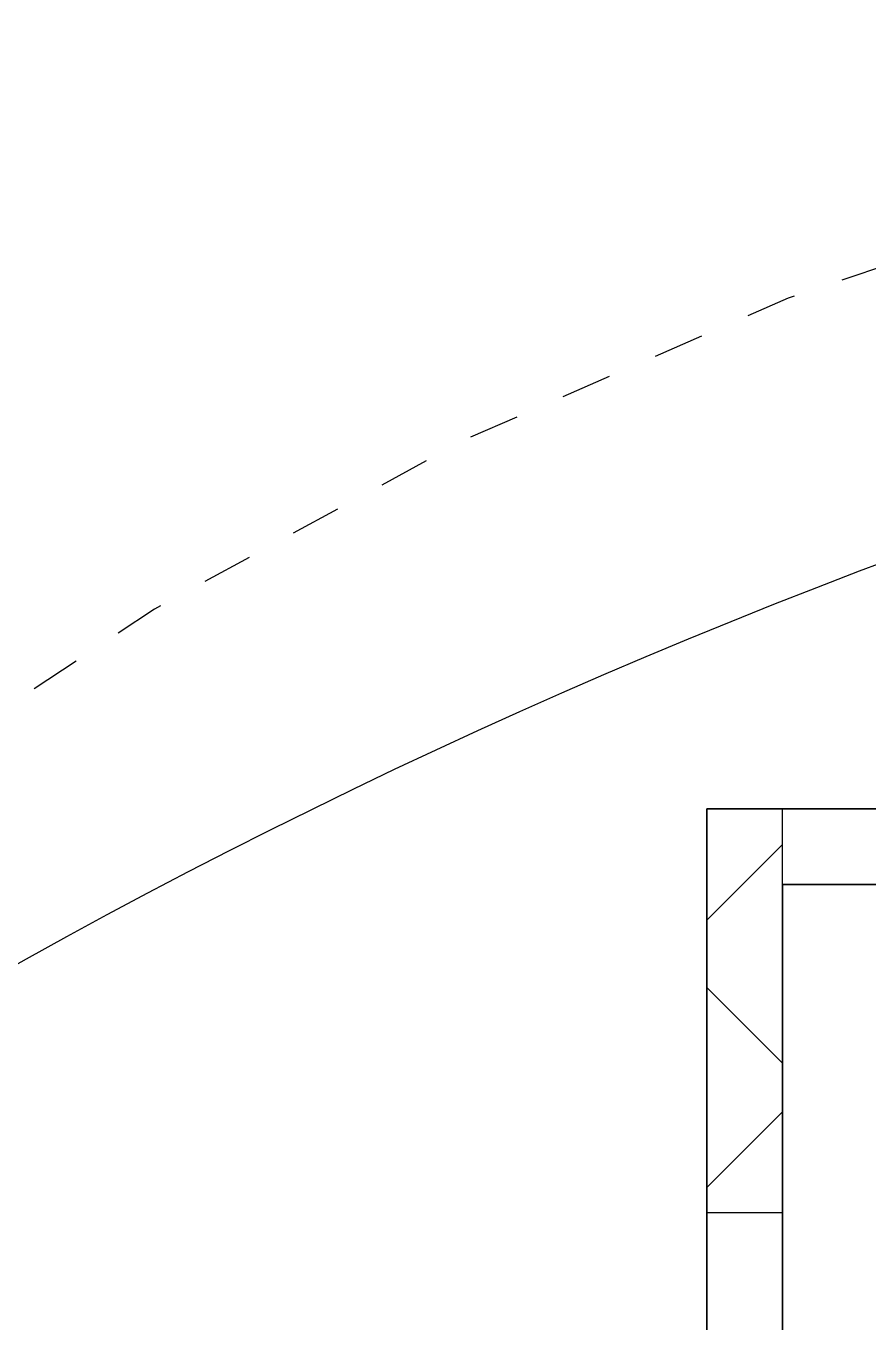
# Model space of a CAD drawing. Header units: metres. Extents: x -182 to 99, y 70 to 117.
# Drawn here: x -158.392 to -156.721, y 92.528 to 95.098 of the extents above; entities that cross this region are included whole.
import ezdxf

# ---------------------------------------------------------------- set-up
doc = ezdxf.new("R2010")
doc.units = ezdxf.units.M
doc.header["$LTSCALE"] = 0.01
doc.linetypes.add('ACAD_ISO02W100', pattern=[15, 12, -3])
doc.layers.add('A-WALL', color=2, linetype='Continuous', lineweight=9)
doc.layers.add('S-COLS', color=6, linetype='Continuous', lineweight=9)
doc.layers.add('Iluminação', color=7, linetype='Continuous')
doc.layers.add('TOMADA', color=7, linetype='ACAD_ISO02W100')

msp = doc.modelspace()

# ---------------------------------------------------------------- hatches: boundary and pattern name
at = {"layer": 'S-COLS'}
h = msp.add_hatch(dxfattribs=at)
h.set_pattern_fill('FP_1', color=256, style=0, pattern_type=2)
h.set_pattern_definition([(45, (-159.7603, 95.37932), (-0.265165, 0.265165), []), (135, (-159.7603, 95.37932), (-0.265165, -0.265165), [])])
h.paths.add_polyline_path([(-156.8914, 92.7456), (-156.8914, 93.5456), (-157.0414, 93.5456), (-157.0414, 92.7456)], flags=0)

# ---------------------------------------------------------------- linework, layer by layer
at = {"color": 6}
msp.add_lwpolyline([(-156.8914, 93.5456), (-157.0414, 93.5456), (-157.0414, 92.7454), (-156.8914, 92.7454)], close=True, dxfattribs=at)
at = {"layer": 'A-WALL', "color": 7, "lineweight": 35}
for p, q in [((-157.0414, 93.5456), (-157.0414, 90.2156)), ((-154.4465, 93.5456), (-157.0414, 93.5456)), ((-156.8914, 90.2156), (-156.8914, 93.3956)), ((-156.8914, 93.3956), (-154.4965, 93.3956))]:
    msp.add_line(p, q, dxfattribs=at)
at = {"layer": 'Iluminação', "color": 0, "ltscale": 0.5}
msp.add_arc((-152.2484, 82.2071), 12.6347, 88.66994, 142.06573, dxfattribs=at)
at = {"layer": 'S-COLS'}
msp.add_line((-156.8914, 92.7456), (-156.8914, 93.5456), dxfattribs=at)
at = {"layer": 'TOMADA', "color": 0, "ltscale": 0.5}
msp.add_arc((-153.983, 87.0601), 8.0383, 75.38739, 156.85004, dxfattribs=at)

doc.saveas('drawing.dxf')
